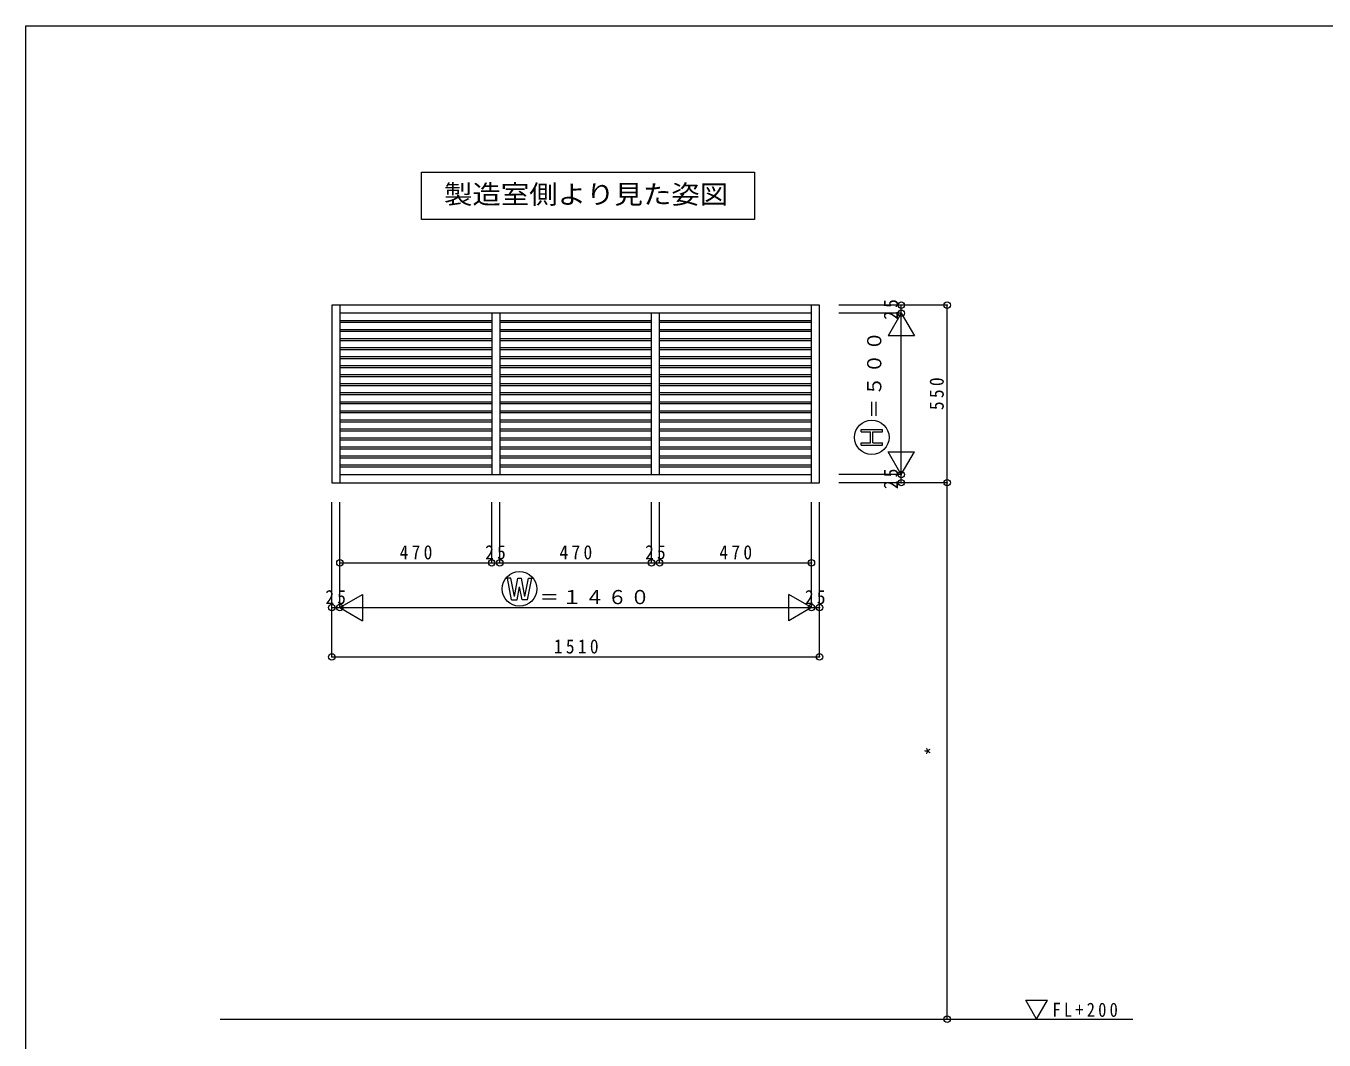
# Model space of a CAD drawing. Units: millimetres at full size, sheet at 1:20. Extents: x -16960 to 7878, y 6325 to 11789.
# Drawn here: x -16960 to -12941, y 8646 to 11789 of the extents above; entities that cross this region are included whole.
import ezdxf
from ezdxf.enums import TextEntityAlignment as Align

# ---------------------------------------------------------------- set-up
doc = ezdxf.new("R2010")
doc.units = ezdxf.units.MM
doc.header["$LTSCALE"] = 20
doc.header["$PDMODE"] = 32
doc.header["$PDSIZE"] = 20
doc.layers.add('1-3_sunpousen', color=5, linetype='Continuous', lineweight=9)
doc.layers.add('F-E', color=5, linetype='Continuous', lineweight=9)
doc.styles.add('ＭＳ ゴシック', font='')
doc.styles.get('ＭＳ ゴシック').set_extended_font_data('MS Gothic')

msp = doc.modelspace()

# ---------------------------------------------------------------- linework, layer by layer
at = {"layer": '1-3_sunpousen', "color": 6}
for p, q in [((-14704.57, 11335.18), (-14704.57, 11188.63)), ((-14704.57, 11188.63), (-15735.47, 11188.63)), ((-14374.74, 10531.01), (-14374.74, 10538.3)), ((-14374.74, 10538.3), (-14308.39, 10538.3)), ((-14374.74, 10531.01), (-14345.21, 10531.01)), ((-14345.21, 10496.99), (-14345.21, 10531.01)), ((-14337.92, 10496.99), (-14337.92, 10531.01)), ((-14337.92, 10531.01), (-14308.39, 10531.01)), ((-14308.39, 10531.01), (-14308.39, 10538.3)), ((-14374.74, 10489.7), (-14374.74, 10496.99)), ((-14374.74, 10496.99), (-14345.21, 10496.99)), ((-14337.92, 10496.99), (-14308.39, 10496.99)), ((-14308.39, 10489.7), (-14308.39, 10496.99)), ((-14374.74, 10489.7), (-14308.39, 10489.7)), ((-15456.59, 10010.98), (-15469.48, 10077.3)), ((-15458.98, 10077.3), (-15469.48, 10077.3)), ((-15448.1, 10021.28), (-15458.98, 10077.3)), ((-15448.1, 10021.28), (-15437.21, 10077.3)), ((-15437.21, 10077.3), (-15426.54, 10077.3)), ((-15415.66, 10021.28), (-15426.54, 10077.3)), ((-15415.66, 10021.28), (-15404.77, 10077.3)), ((-15407.16, 10010.98), (-15394.27, 10077.3)), ((-15404.77, 10077.3), (-15394.27, 10077.3))]:
    msp.add_line(p, q, dxfattribs=at)
at = {"layer": '1-3_sunpousen', "color": 7, "lineweight": 15}
for p, q in [((-16013.4, 10923.49), (-16013.4, 10373.49)), ((-14503.4, 10923.49), (-16013.4, 10923.49)), ((-15988.4, 10923.49), (-15988.4, 10373.49)), ((-14528.4, 10898.49), (-15988.4, 10898.49)), ((-14528.4, 10373.49), (-14528.4, 10923.49)), ((-15988.4, 10398.49), (-14528.4, 10398.49))]:
    msp.add_line(p, q, dxfattribs=at)
at = {"layer": '1-3_sunpousen'}
for p, q in [((-15518.4, 10898.49), (-15518.4, 10398.49)), ((-15493.4, 10898.49), (-15493.4, 10398.49)), ((-15023.4, 10398.49), (-15023.4, 10898.49)), ((-14998.4, 10398.49), (-14998.4, 10898.49)), ((-15518.4, 10875.49), (-15988.4, 10875.49)), ((-15518.4, 10869.49), (-15988.4, 10869.49)), ((-15023.4, 10875.49), (-15493.4, 10875.49)), ((-15023.4, 10869.49), (-15493.4, 10869.49)), ((-14528.4, 10875.49), (-14998.4, 10875.49)), ((-14528.4, 10869.49), (-14998.4, 10869.49)), ((-15518.4, 10847.49), (-15988.4, 10847.49)), ((-15518.4, 10841.49), (-15988.4, 10841.49)), ((-15518.4, 10819.49), (-15988.4, 10819.49)), ((-15518.4, 10813.49), (-15988.4, 10813.49)), ((-15023.4, 10847.49), (-15493.4, 10847.49)), ((-15023.4, 10841.49), (-15493.4, 10841.49)), ((-15023.4, 10819.49), (-15493.4, 10819.49)), ((-15023.4, 10813.49), (-15493.4, 10813.49)), ((-14528.4, 10847.49), (-14998.4, 10847.49)), ((-14528.4, 10841.49), (-14998.4, 10841.49)), ((-14528.4, 10819.49), (-14998.4, 10819.49)), ((-14528.4, 10813.49), (-14998.4, 10813.49)), ((-15518.4, 10791.49), (-15988.4, 10791.49)), ((-15518.4, 10785.49), (-15988.4, 10785.49)), ((-15023.4, 10791.49), (-15493.4, 10791.49)), ((-15023.4, 10785.49), (-15493.4, 10785.49)), ((-14528.4, 10791.49), (-14998.4, 10791.49)), ((-14528.4, 10785.49), (-14998.4, 10785.49)), ((-15518.4, 10763.49), (-15988.4, 10763.49)), ((-15518.4, 10757.49), (-15988.4, 10757.49)), ((-15518.4, 10735.49), (-15988.4, 10735.49)), ((-15023.4, 10763.49), (-15493.4, 10763.49)), ((-15023.4, 10757.49), (-15493.4, 10757.49)), ((-15023.4, 10735.49), (-15493.4, 10735.49)), ((-14528.4, 10763.49), (-14998.4, 10763.49)), ((-14528.4, 10757.49), (-14998.4, 10757.49)), ((-14528.4, 10735.49), (-14998.4, 10735.49)), ((-15518.4, 10729.49), (-15988.4, 10729.49)), ((-15518.4, 10707.49), (-15988.4, 10707.49)), ((-15518.4, 10701.49), (-15988.4, 10701.49)), ((-15023.4, 10729.49), (-15493.4, 10729.49)), ((-15023.4, 10707.49), (-15493.4, 10707.49)), ((-15023.4, 10701.49), (-15493.4, 10701.49)), ((-14528.4, 10729.49), (-14998.4, 10729.49)), ((-14528.4, 10707.49), (-14998.4, 10707.49)), ((-14528.4, 10701.49), (-14998.4, 10701.49)), ((-15518.4, 10679.49), (-15988.4, 10679.49)), ((-15518.4, 10673.49), (-15988.4, 10673.49)), ((-15518.4, 10651.49), (-15988.4, 10651.49)), ((-15023.4, 10679.49), (-15493.4, 10679.49)), ((-15023.4, 10673.49), (-15493.4, 10673.49)), ((-15023.4, 10651.49), (-15493.4, 10651.49)), ((-14528.4, 10679.49), (-14998.4, 10679.49)), ((-14528.4, 10673.49), (-14998.4, 10673.49)), ((-14528.4, 10651.49), (-14998.4, 10651.49)), ((-15518.4, 10645.49), (-15988.4, 10645.49)), ((-15518.4, 10623.49), (-15988.4, 10623.49)), ((-15518.4, 10617.49), (-15988.4, 10617.49)), ((-15023.4, 10645.49), (-15493.4, 10645.49)), ((-15023.4, 10623.49), (-15493.4, 10623.49)), ((-15023.4, 10617.49), (-15493.4, 10617.49)), ((-14528.4, 10645.49), (-14998.4, 10645.49)), ((-14528.4, 10623.49), (-14998.4, 10623.49)), ((-14528.4, 10617.49), (-14998.4, 10617.49)), ((-15518.4, 10595.49), (-15988.4, 10595.49)), ((-15518.4, 10589.49), (-15988.4, 10589.49)), ((-15023.4, 10595.49), (-15493.4, 10595.49)), ((-15023.4, 10589.49), (-15493.4, 10589.49)), ((-14528.4, 10595.49), (-14998.4, 10595.49)), ((-14528.4, 10589.49), (-14998.4, 10589.49)), ((-15518.4, 10567.49), (-15988.4, 10567.49)), ((-15518.4, 10561.49), (-15988.4, 10561.49)), ((-15518.4, 10539.49), (-15988.4, 10539.49)), ((-15518.4, 10533.49), (-15988.4, 10533.49)), ((-15023.4, 10567.49), (-15493.4, 10567.49)), ((-15023.4, 10561.49), (-15493.4, 10561.49)), ((-15023.4, 10539.49), (-15493.4, 10539.49)), ((-15023.4, 10533.49), (-15493.4, 10533.49)), ((-14528.4, 10567.49), (-14998.4, 10567.49)), ((-14528.4, 10561.49), (-14998.4, 10561.49)), ((-14528.4, 10539.49), (-14998.4, 10539.49)), ((-14528.4, 10533.49), (-14998.4, 10533.49)), ((-15518.4, 10511.49), (-15988.4, 10511.49)), ((-15518.4, 10505.49), (-15988.4, 10505.49)), ((-15023.4, 10511.49), (-15493.4, 10511.49)), ((-15023.4, 10505.49), (-15493.4, 10505.49)), ((-14528.4, 10511.49), (-14998.4, 10511.49)), ((-14528.4, 10505.49), (-14998.4, 10505.49)), ((-15518.4, 10483.49), (-15988.4, 10483.49)), ((-15518.4, 10477.49), (-15988.4, 10477.49)), ((-15518.4, 10455.49), (-15988.4, 10455.49)), ((-15023.4, 10483.49), (-15493.4, 10483.49)), ((-15023.4, 10477.49), (-15493.4, 10477.49)), ((-15023.4, 10455.49), (-15493.4, 10455.49)), ((-14528.4, 10483.49), (-14998.4, 10483.49)), ((-14528.4, 10477.49), (-14998.4, 10477.49)), ((-14528.4, 10455.49), (-14998.4, 10455.49)), ((-15518.4, 10449.49), (-15988.4, 10449.49)), ((-15518.4, 10427.49), (-15988.4, 10427.49)), ((-15518.4, 10421.49), (-15988.4, 10421.49)), ((-15023.4, 10449.49), (-15493.4, 10449.49)), ((-15023.4, 10427.49), (-15493.4, 10427.49)), ((-15023.4, 10421.49), (-15493.4, 10421.49)), ((-14528.4, 10449.49), (-14998.4, 10449.49)), ((-14528.4, 10427.49), (-14998.4, 10427.49)), ((-14528.4, 10421.49), (-14998.4, 10421.49))]:
    msp.add_line(p, q, dxfattribs=at)
at = {"layer": '1-3_sunpousen', "color": 3}
for p, q in [((-14108.02, 10923.49), (-14443.4, 10923.49)), ((-14249.97, 10898.49), (-14443.4, 10898.49)), ((-14249.97, 10898.49), (-14290.47, 10828.34)), ((-14249.97, 10898.49), (-14249.97, 10923.49)), ((-14249.97, 10398.49), (-14249.97, 10898.49)), ((-14108.02, 10373.49), (-14108.02, 10923.49)), ((-14249.97, 10398.49), (-14209.47, 10468.63)), ((-14249.97, 10398.49), (-14443.4, 10398.49)), ((-14108.02, 10373.49), (-14443.4, 10373.49)), ((-14249.97, 10373.49), (-14249.97, 10398.49)), ((-14108.02, 8711.1), (-14108.02, 10373.49)), ((-16013.4, 9833.51), (-16013.4, 10313.49)), ((-15988.4, 9986.38), (-15988.4, 10313.49)), ((-15518.4, 10125.24), (-15518.4, 10313.49)), ((-15493.4, 10125.24), (-15493.4, 10313.49)), ((-15023.4, 10125.24), (-15023.4, 10313.49)), ((-14998.4, 10125.24), (-14998.4, 10313.49)), ((-14528.4, 9986.38), (-14528.4, 10313.49)), ((-14503.4, 9833.51), (-14503.4, 10313.49)), ((-15988.4, 10125.24), (-15518.4, 10125.24)), ((-15518.4, 10125.24), (-15493.4, 10125.24)), ((-15493.4, 10125.24), (-15023.4, 10125.24)), ((-15023.4, 10125.24), (-14998.4, 10125.24)), ((-14998.4, 10125.24), (-14528.4, 10125.24)), ((-14528.4, 9986.38), (-14598.54, 10026.88)), ((-16013.4, 9986.38), (-15988.4, 9986.38)), ((-15988.4, 9986.38), (-14528.4, 9986.38)), ((-15988.4, 9986.38), (-15918.25, 9945.88)), ((-14528.4, 9986.38), (-14503.4, 9986.38)), ((-16013.4, 9833.51), (-14503.4, 9833.51))]:
    msp.add_line(p, q, dxfattribs=at)
at = {"layer": '1-3_sunpousen', "color": 2, "lineweight": 15}
for p, q in [((-13831.03, 8711.1), (-13864.78, 8769.55)), ((-13864.78, 8769.55), (-13797.28, 8769.55)), ((-13831.03, 8711.1), (-13797.28, 8769.55)), ((-16359.26, 8711.1), (-13532.96, 8711.1))]:
    msp.add_line(p, q, dxfattribs=at)
at = {"layer": '1-3_sunpousen', "color": 6}
for points in [[(-15735.47, 11188.63), (-15735.47, 11335.18), (-14704.57, 11335.18)], [(-15456.59, 10010.98), (-15439.6, 10010.98), (-15431.88, 10050.74)], [(-15407.16, 10010.98), (-15424.15, 10010.98), (-15431.88, 10050.74)]]:
    msp.add_lwpolyline(points, dxfattribs=at)
at = {"layer": '1-3_sunpousen', "color": 7, "lineweight": 15}
msp.add_lwpolyline([(-16013.4, 10373.49), (-14503.4, 10373.49), (-14503.4, 10923.49)], dxfattribs=at)
at = {"layer": '1-3_sunpousen', "color": 3}
for points in [[(-14249.97, 10898.49), (-14209.47, 10828.34), (-14290.47, 10828.34)], [(-14249.97, 10398.49), (-14290.47, 10468.63), (-14209.47, 10468.63)], [(-15988.4, 9986.38), (-15918.25, 10026.88), (-15918.25, 9945.88)], [(-14528.4, 9986.38), (-14598.54, 9945.88), (-14598.54, 10026.88)]]:
    msp.add_lwpolyline(points, dxfattribs=at)
at = {"layer": '1-3_sunpousen', "color": 6}
for centre in [(-14341.56, 10514), (-15432.37, 10044.39)]:
    msp.add_circle(centre, 53.46, dxfattribs=at)
at = {"layer": '1-3_sunpousen'}
for p in [(-14249.97, 10923.49), (-14108.02, 10923.49), (-14249.97, 10898.49), (-14249.97, 10398.49), (-14249.97, 10373.49), (-14108.02, 10373.49), (-15988.4, 10125.24), (-15518.4, 10125.24), (-15493.4, 10125.24), (-15023.4, 10125.24), (-14998.4, 10125.24), (-14528.4, 10125.24), (-16013.4, 9986.38), (-15988.4, 9986.38), (-14528.4, 9986.38), (-14503.4, 9986.38), (-16013.4, 9833.51), (-14503.4, 9833.51), (-14108.02, 8711.1)]:
    msp.add_point(p, dxfattribs=at)
at = {"layer": 'F-E'}
for p, q in [((-16960.49, 6325.46), (-16960.49, 11788.71)), ((-16960.49, 11788.71), (-9120.49, 11788.71))]:
    msp.add_line(p, q, dxfattribs=at)

# ---------------------------------------------------------------- texts
at = {"layer": '1-3_sunpousen', "color": 7, "style": 'ＭＳ ゴシック', "width": 1.1}
msp.add_text('製造室側より見た姿図', height=58.65, dxfattribs=at).set_placement((-15666.06, 11220.06), align=Align.BOTTOM_LEFT)
at = {"layer": '1-3_sunpousen', "color": 7, "style": 'ＭＳ ゴシック'}
msp.add_text('*', height=43.99, rotation=90, dxfattribs=at).set_placement((-14118.02, 9527.29), align=Align.BOTTOM_LEFT)
at = {"layer": '1-3_sunpousen', "color": 7, "char_height": 43.99, "attachment_point": 7, "rotation": 90, "style": 'ＭＳ ゴシック'}
for s, insert in [('\\T1.36;\\W0.9;25', (-14259.97, 10878.49)), ('\\T1.17;＝５００', (-14311.13, 10572.32)), ('\\T1.38;\\W0.9;550', (-14118.02, 10598.49)), ('\\T1.36;\\W0.9;25', (-14259.97, 10353.49))]:
    msp.add_mtext(s, dxfattribs=dict(at, insert=insert))
at = {"layer": '1-3_sunpousen', "color": 7, "char_height": 43.99, "attachment_point": 7, "style": 'ＭＳ ゴシック'}
for s, insert in [('\\T1.38;\\W0.9;470', (-15803.4, 10135.24)), ('\\T1.36;\\W0.9;25', (-15538.4, 10135.24)), ('\\T1.38;\\W0.9;470', (-15308.4, 10135.24)), ('\\T1.36;\\W0.9;25', (-15043.4, 10135.24)), ('\\T1.38;\\W0.9;470', (-14813.4, 10135.24)), ('\\T1.36;\\W0.9;25', (-16033.4, 9996.38)), ('\\T1.17;＝１４６０', (-15369.97, 9996.38)), ('\\T1.36;\\W0.9;25', (-14548.4, 9996.38)), ('\\T1.38;\\W0.9;1510', (-15325.9, 9843.51)), ('\\T1.39;\\W0.85;FL+200', (-13781.87, 8717.73))]:
    msp.add_mtext(s, dxfattribs=dict(at, insert=insert))

doc.saveas('drawing.dxf')
